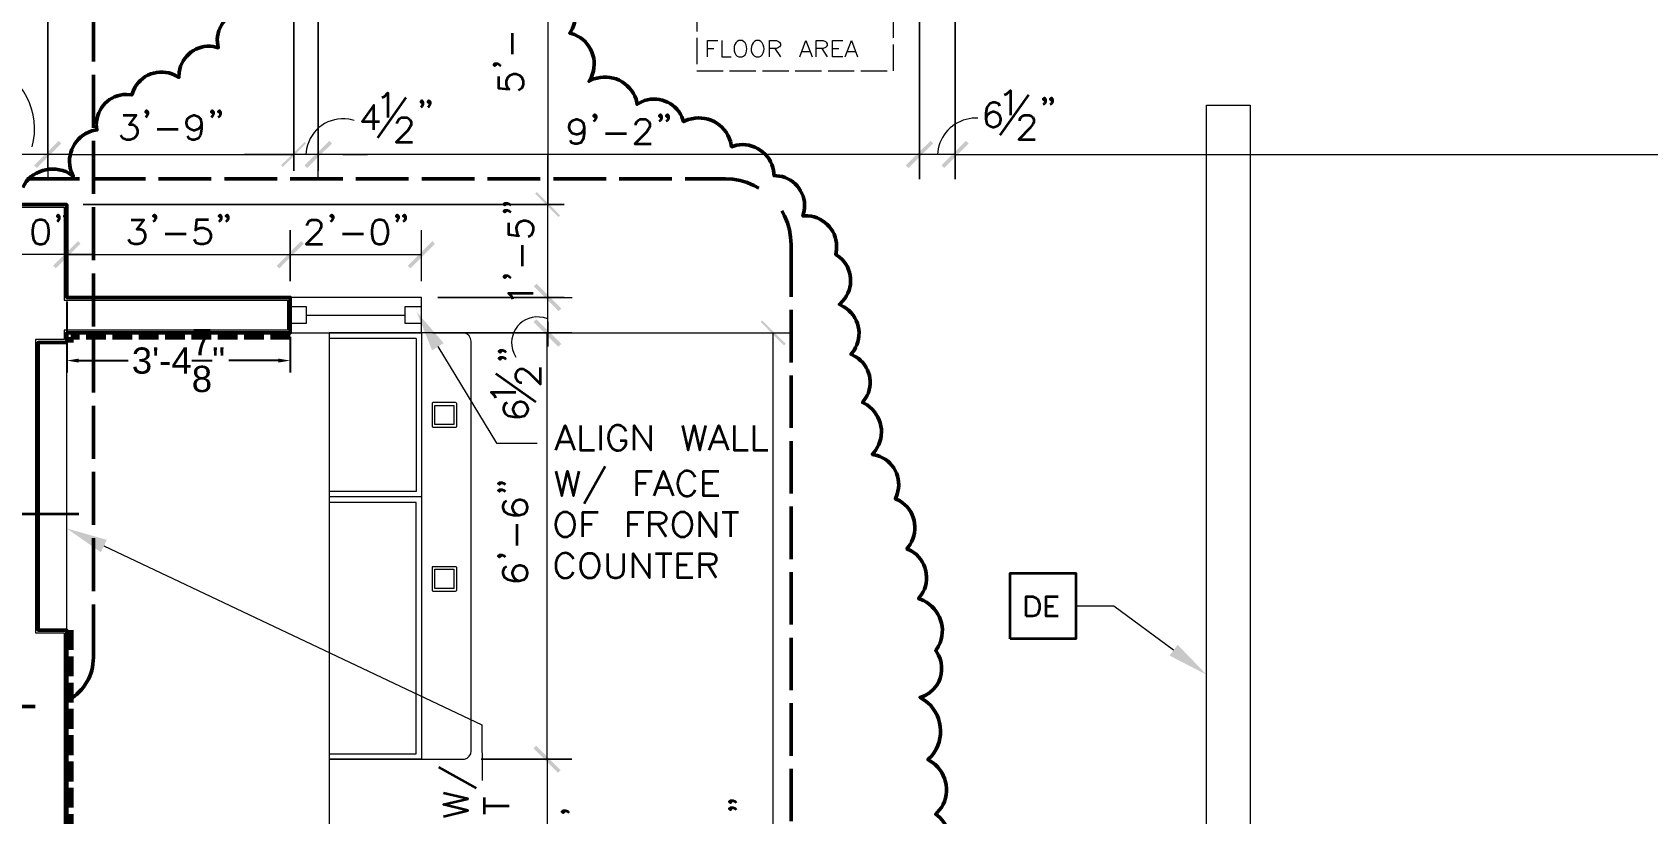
# Model space of a CAD drawing. Header units: inches. Extents: x 5 to 516, y -193 to 129.
# Drawn here: x 217.47 to 242.1, y 61.36 to 73.28 of the extents above; entities that cross this region are included whole.
import ezdxf

# ---------------------------------------------------------------- set-up
doc = ezdxf.new("R2010")
doc.units = ezdxf.units.IN
doc.header["$MEASUREMENT"] = 0
doc.linetypes.add('PDF_IMPORT', pattern=[1, 0.8, -0.2])
for name, color, linetype in [('Highlight', 210, 'Continuous'), ('PDF2_Geometry', 7, 'Continuous'), ('PDF2_Solid Fills', 7, 'Continuous')]:
    doc.layers.add(name, color=color, linetype=linetype)
doc.styles.get("Standard").update_dxf_attribs({"font": 'arial.ttf'})
doc.dimstyles.get("Standard").update_dxf_attribs({"dimtxt": 0.4, "dimasz": 0.18, "dimexe": 0.18, "dimexo": 0.0625, "dimgap": 0.09, "dimtad": 0, "dimtih": 1, "dimtoh": 1, "dimdec": 4, "dimlfac": 12, "dimzin": 0, "dimdsep": 46, "dimlunit": 4, "dimtxsty": 'Standard', "dimcen": 0.09, "dimadec": 3, "dimazin": 0, "dimtfac": 1, "dimtdec": 4, "dimtofl": 0, "dimtmove": 0, "dimatfit": 3, "dimfxl": 1, "dimtolj": 1, "dimtzin": 0, "dimarcsym": 0})

# ---------------------------------------------------------------- blocks, each defined once
blk = doc.blocks.new('*D114')
at = {"layer": 'Defpoints', "color": 0, "transparency": 16777216}
for p in [(217.992, 69.233), (221.399, 68.693), (221.399, 68.271)]:
    blk.add_point(p, dxfattribs=at)
at = {"layer": 'Highlight', "color": 0, "lineweight": -2, "transparency": 16777216}
for p, q in [((217.992, 69.171), (217.992, 68.091)), ((221.399, 68.631), (221.399, 68.091)), ((218.172, 68.271), (218.929, 68.271)), ((221.219, 68.271), (220.462, 68.271))]:
    blk.add_line(p, q, dxfattribs=at)
at = {"layer": 'Highlight', "color": 0, "transparency": 16777216}
for points in [[(218.172, 68.301), (218.172, 68.241), (217.992, 68.271)], [(221.219, 68.301), (221.219, 68.241), (221.399, 68.271)]]:
    blk.add_solid(points, dxfattribs=at)
at = {"layer": 'Highlight', "color": 0, "transparency": 16777216, "insert": (219.695, 68.271), "char_height": 0.4, "attachment_point": 5}
blk.add_mtext('\\A1;3\'-4{\\H1x;\\S7/8;}"', dxfattribs=at)

msp = doc.modelspace()

# ---------------------------------------------------------------- hatches: boundary and pattern name
at = {"layer": 'PDF2_Solid Fills', "transparency": 33554559}
for points in [[(221.2586779, 71.2500823), (221.2853446, 71.2234157), (221.6186779, 71.606749)], [(221.6186768, 71.6067501), (221.2853435, 71.2234168), (221.6420102, 71.5834168)], [(221.658682, 71.2234181), (222.0186809, 71.5834157), (221.9920143, 71.606749), (221.6353487, 71.2500848)], [(231.2020109, 71.5834157), (231.1620109, 71.6234157), (230.7853442, 71.2500823), (230.8253442, 71.2100823)], [(225.5153433, 70.4834197), (225.1320099, 70.816753), (225.4886766, 70.4600863)], [(225.1586823, 70.8434186), (225.1320156, 70.816752), (225.515349, 70.4834186)], [(217.8253448, 69.6767519), (218.1620115, 70.0934186), (217.7853448, 69.7167519)], [(218.2020099, 70.0534202), (218.1620099, 70.0934202), (217.8253432, 69.6767535)], [(221.1920123, 69.7167519), (221.2320139, 69.6767502), (221.2320275, 69.6767672), (221.6053457, 70.0534186), (221.565344, 70.0934202), (221.5653305, 70.0934032)], [(225.1086777, 62.3567507), (225.522011, 62.0234174), (225.1486777, 62.3967507)], [(225.1086809, 62.3567507), (225.4820143, 61.9834174), (225.5220143, 62.0234174)]]:
    msp.add_hatch(color=256, dxfattribs=at).paths.add_polyline_path(points)

# ---------------------------------------------------------------- linework, layer by layer
at = {"layer": 'PDF2_Geometry', "lineweight": 15}
for points in [[(217.7020098, 71.1667532), (217.7020098, 76.6500868), (217.7020098, 71.0400862)], [(221.8253487, 71.0400811), (221.8253487, 76.2767483), (221.8253487, 71.1667477)], [(225.3253489, 76.1500868), (225.3253489, 70.6500864)], [(231.8820104, 71.970087), (231.7986771, 71.9667537)], [(231.2753437, 71.500087), (231.2653437, 71.4167536)], [(218.0753432, 71.416749), (217.7020098, 71.416749), (217.1586765, 71.416749)], [(218.0753484, 71.416749), (221.4520152, 71.416749)], [(222.2020154, 71.416749), (221.8253487, 71.416749), (221.0753486, 71.416749), (220.7020152, 71.416749)], [(230.9920161, 71.416749), (221.8253487, 71.416749)], [(222.2020102, 71.416749), (222.5753436, 71.416749)], [(225.3253489, 71.0267479), (225.3253489, 71.4000813)], [(231.5353443, 71.416749), (230.9920109, 71.416749)], [(231.535346, 71.416749), (269.9120173, 71.416749), (271.0786841, 71.416749)], [(225.3253489, 68.8600862), (225.3253489, 69.2334196), (225.3253489, 71.026753)], [(223.3986791, 69.4834196), (223.3986791, 70.2600863)], [(218.3686766, 69.8867535), (217.1586764, 69.8867535)], [(217.992015, 69.8867535), (221.398682, 69.8867535)], [(221.398679, 69.8867535), (223.3986791, 69.8867535)], [(221.398679, 68.6934144), (223.3986791, 68.6934144), (223.3986791, 69.2334144), (221.398679, 69.2334144)], [(225.575346, 69.2334196), (223.6486792, 69.2334196), (225.6986794, 69.2334196)], [(225.3253489, 68.6934144), (225.3253489, 69.2334144)], [(221.648679, 68.9634136), (223.1486791, 68.9634136)], [(225.3253489, 68.9067526), (225.2586823, 68.9267526)], [(225.3253489, 68.8600811), (225.3253489, 68.4834144)], [(217.992015, 64.160082), (217.992015, 68.546749)], [(221.9920124, 68.6934144), (223.3986791, 68.6934144), (223.3986791, 62.1900806)], [(223.3186824, 68.6100846), (223.3186824, 66.2734177), (221.9920157, 66.2734177)], [(223.3186824, 68.610081), (221.9920157, 68.610081)], [(225.6920155, 68.6934144), (223.5753488, 68.6934144), (225.6986824, 68.6934144)], [(223.5753488, 68.6934144), (229.012016, 68.6934144)], [(223.6486792, 68.4834195), (224.5420126, 67.0100861), (225.1653459, 67.0100861)], [(225.315346, 62.1900841), (225.315346, 68.6934178)], [(228.7620151, 52.9834149), (228.7620151, 68.6934161)], [(224.8086822, 68.3834192), (224.8386822, 68.3234192)], [(223.9186786, 67.6300801), (223.5786786, 67.6300801), (223.5653453, 67.6234135), (223.5620119, 67.6134135)], [(223.562016, 67.6134146), (223.562016, 67.2700812), (223.5653493, 67.2600812), (223.5786827, 67.2534145)], [(223.9386776, 67.2667473), (223.9386776, 67.6167474), (223.9286776, 67.6267474), (223.9186776, 67.6300807)], [(223.5786783, 67.2534186), (223.9186784, 67.2534186), (223.9286784, 67.2567519), (223.9386784, 67.2667519)], [(223.3986791, 66.1900844), (221.9920124, 66.1900844)], [(221.9920157, 62.2734174), (223.3186824, 62.2734174), (223.3186824, 66.106751), (221.9920157, 66.106751)], [(218.558679, 65.4434141), (224.3220127, 62.713414), (224.3253463, 61.8667473)], [(223.9186786, 65.1267501), (223.5786786, 65.1267501), (223.5653453, 65.1234168), (223.5620119, 65.1100835)], [(223.562016, 65.110081), (223.562016, 64.770081), (223.5653493, 64.7567477), (223.5786827, 64.7534143)], [(223.9386776, 64.7634138), (223.9386776, 65.1167472), (223.9286776, 65.1234138), (223.9186776, 65.1267472)], [(223.5786783, 64.7534184), (223.9186784, 64.7534184), (223.9286784, 64.7567517), (223.9386784, 64.7634184)], [(234.8653481, 63.8534143), (233.9553481, 64.5267477), (233.375348, 64.5267477)], [(223.3986791, 62.1900841), (221.9920124, 62.1900841)], [(221.9920153, 62.1900841), (221.9920153, 59.1100839)], [(225.315346, 62.1900839), (225.315346, 59.1100837), (225.315346, 58.733417)], [(225.315346, 61.5634157), (225.315346, 59.2767489)]]:
    msp.add_lwpolyline(points, dxfattribs=at)
for points in [[(221.4520101, 71.1667532), (221.4520101, 76.6500868)], [(230.9920161, 71.0400811), (230.9920161, 76.2767483)], [(231.5353443, 71.0400811), (231.5353443, 76.2767483)], [(236.0353446, 72.1667491), (236.0353446, 54.7934143), (235.3686779, 54.7934143), (235.3686779, 72.1667491)], [(225.575349, 70.6500864), (218.242015, 70.6500864)], [(217.992015, 70.2600863), (217.992015, 69.4834196)], [(221.398679, 70.2600863), (221.398679, 69.4834196)], [(221.398679, 69.0900819), (221.398679, 68.8400819), (221.648679, 68.8400819), (221.648679, 69.0900819)], [(223.1486791, 69.0900819), (223.1486791, 68.8400819), (223.3986791, 68.8400819), (223.3986791, 69.0900819)], [(221.9920153, 62.1900841), (224.0586822, 62.1900841), (224.0986821, 62.2067507), (224.1286821, 62.2367507), (224.1520156, 62.2734174), (224.1586822, 62.3134174), (224.1586822, 68.5667512), (224.1486822, 68.6100845), (224.125349, 68.6467513), (224.0920155, 68.6767514), (224.0520156, 68.6934178), (221.9920153, 68.6934178)], [(223.8953494, 67.4434143), (223.8953494, 67.2967476), (223.602016, 67.2967476), (223.602016, 67.5867476), (223.8953494, 67.5867476)], [(223.8953494, 64.9400843), (223.8953494, 64.7934176), (223.602016, 64.7934176), (223.602016, 65.086751), (223.8953494, 65.086751)], [(225.6920129, 62.1900841), (224.3086795, 62.1900841)]]:
    msp.add_lwpolyline(points, close=True, dxfattribs=at)
at = {"layer": 'PDF2_Geometry', "linetype": 'PDF_IMPORT', "lineweight": 15, "ltscale": 0.5}
msp.add_lwpolyline([(230.5986784, 72.6934147), (230.5986784, 76.6934202), (227.5986781, 76.693415), (227.5986781, 72.6934199), (230.5986784, 72.6934147)], dxfattribs=at)
at = {"layer": 'PDF2_Geometry', "lineweight": 50}
for points in [[(221.082012, 74.3534159), (221.1286787, 74.2934159), (221.052012, 74.2767492, 0.413182784), (220.7620119, 73.6900825), (220.7953453, 73.6167492), (220.7153454, 73.6167492, 0.4110030303), (220.2886787, 73.1234158), (220.3020119, 73.0434159), (220.2253452, 73.0600825)], [(227.4686804, 71.9467487), (227.3953471, 71.9167491), (227.3686807, 71.990082, 0.4119766318), (226.7586804, 72.2200819), (226.6886803, 72.1800819), (226.6720139, 72.2567488, 0.4207547349), (226.0286804, 72.566749), (225.9553471, 72.5334153), (225.992014, 72.6000818, 0.4203391659), (225.7353471, 73.2434153), (225.6620138, 73.2667485), (225.7020139, 73.336749, 0.4166988013), (225.4720139, 73.9434157), (225.3986806, 73.9700821), (225.4386802, 74.0400826)], [(219.7053454, 72.6700825), (219.7020117, 72.5900824), (219.6386784, 72.6267491, 0.4245584656), (219.0086786, 72.3934159), (218.9820117, 72.3234158), (218.902012, 72.3300824)], [(229.2920141, 70.4800822), (229.2153474, 70.4767491), (229.2353474, 70.5567483, 0.4172072518), (228.8553474, 71.0867488), (228.7753472, 71.0934153), (228.7686806, 71.1700822, 0.4182269431), (228.2020139, 71.5567484), (228.1286805, 71.5334152), (228.1120139, 71.6134153)], [(230.0220141, 68.3300818), (229.9486807, 68.3667487), (229.9953474, 68.4267484, 0.4219180899), (229.842014, 69.0934151), (229.7720141, 69.1267488), (229.8253474, 69.1800821)], [(230.6920141, 66.1300817), (230.6253475, 66.163415), (230.6520141, 66.2334151, 0.4265221219), (230.3453474, 66.8234149), (230.2720142, 66.8400817), (230.3220141, 66.9000818)], [(231.1920173, 62.1400827), (231.1220175, 62.183416), (231.1820173, 62.2434169, 0.4301807241), (231.0753507, 63.0867499), (231.0020174, 63.1334164), (231.0786843, 63.1634168), (231.1453508, 63.2034169), (231.2053475, 63.2567481), (231.2553475, 63.3200814, 0.2737482568), (231.2820142, 63.7767481), (231.2420142, 63.8467481), (231.2853475, 63.9167481)], [(231.3053507, 60.4667495), (231.2420173, 60.5200841), (231.3053507, 60.5700837, 0.4190080427), (231.3053507, 61.3000829), (231.2420173, 61.3500826), (231.2953507, 61.4100835)]]:
    msp.add_lwpolyline(points, format="xyb", dxfattribs=at)
at = {"layer": 'PDF2_Geometry', "linetype": 'PDF_IMPORT', "lineweight": 50, "ltscale": 1.01}
for points in [[(218.3986779, 63.7434151), (218.3986787, 73.6834183)], [(199.8620155, 62.9934153), (217.5120112, 62.9934153)]]:
    msp.add_lwpolyline(points, dxfattribs=at)
at = {"layer": 'PDF2_Geometry', "lineweight": 35}
for points in [[(224.7886803, 72.9467513), (224.7886803, 73.2667513)], [(224.5186811, 72.8034204), (224.5386811, 72.7834204), (224.5186811, 72.7667537), (224.5020145, 72.7834204), (224.5186811, 72.8034204), (224.5553478, 72.8034204), (224.5920145, 72.7834204), (224.6086811, 72.7667537)], [(224.5753489, 72.6067516), (224.5753489, 72.4267515), (224.7353489, 72.4100849), (224.7153489, 72.4267515), (224.6986822, 72.4800849), (224.6986822, 72.5334182), (224.7153489, 72.5900849), (224.7520156, 72.6234182), (224.8053489, 72.6434182), (224.8420156, 72.6434182), (224.8953489, 72.6234182), (224.9320156, 72.5900849), (224.9486822, 72.5334182), (224.9486822, 72.4800849), (224.9320156, 72.4267515), (224.9120156, 72.4100849), (224.8786822, 72.3934182)], [(222.6720149, 71.7900824), (222.6720149, 72.1667491), (222.4953482, 71.9167491), (222.7620149, 71.9167491)], [(222.735349, 71.6700856), (223.165349, 72.2867523)], [(222.7986764, 72.2834144), (222.8353431, 72.3000811), (222.8886764, 72.3534144), (222.8886764, 71.980081)], [(223.4220149, 72.220087), (223.4053483, 72.2034204), (223.3886816, 72.220087), (223.4053483, 72.2367537), (223.4220149, 72.220087), (223.4220149, 72.1834204), (223.4053483, 72.1467537), (223.3886816, 72.130087)], [(223.5320138, 72.220087), (223.5120138, 72.2034204), (223.4953472, 72.220087), (223.5120138, 72.2367537), (223.5320138, 72.220087), (223.5320138, 72.1834204), (223.5120138, 72.1467537), (223.4953472, 72.130087)], [(232.2186804, 72.1534163), (232.2020137, 72.1867496), (232.1486804, 72.2067496), (232.1120137, 72.2067496), (232.0586804, 72.1867496), (232.0220137, 72.1334163), (232.005347, 72.0434163), (232.005347, 71.9567496), (232.0220137, 71.8834163), (232.0586804, 71.8500829), (232.1120137, 71.8300829), (232.1286804, 71.8300829), (232.1820137, 71.8500829), (232.2186804, 71.8834163), (232.2353471, 71.9367496), (232.2353471, 71.9567496), (232.2186804, 72.0100829), (232.1820137, 72.0434163), (232.1286804, 72.0634163), (232.1120137, 72.0634163), (232.0586804, 72.0434163), (232.0220137, 72.0100829), (232.005347, 71.9567496)], [(232.2253468, 71.710084), (232.6586802, 72.3267507)], [(232.2886809, 72.3234196), (232.3253476, 72.3400862), (232.3786809, 72.3934196), (232.3786809, 72.0167529)], [(232.9153493, 72.2600854), (232.8986826, 72.2400854), (232.8786826, 72.2600854), (232.8986826, 72.2767521), (232.9153493, 72.2600854), (232.9153493, 72.2234187), (232.8986826, 72.1867521), (232.8786826, 72.1700854)], [(233.0220116, 72.2600854), (233.0053449, 72.2400854), (232.9853449, 72.2600854), (233.0053449, 72.2767521), (233.0220116, 72.2600854), (233.0220116, 72.2234187), (233.0053449, 72.1867521), (232.9853449, 72.1700854)], [(218.852014, 72.0134152), (219.0486807, 72.0134152), (218.942014, 71.8700818), (218.9953474, 71.8700818), (219.032014, 71.8534152), (219.0486807, 71.8367485), (219.0686807, 71.7834152), (219.0686807, 71.7467485), (219.0486807, 71.6934152), (219.0153474, 71.6567485), (218.9586807, 71.6400818), (218.9053473, 71.6400818), (218.852014, 71.6567485), (218.8353473, 71.6767485), (218.8186807, 71.7100818)], [(219.2286823, 72.0667531), (219.2086823, 72.0500865), (219.1920157, 72.0667531), (219.2086823, 72.0867531), (219.2286823, 72.0667531), (219.2286823, 72.0334198), (219.2086823, 71.9967531), (219.1920157, 71.9800865)], [(220.0486762, 71.8900835), (220.0320095, 71.8367501), (219.9953428, 71.8000835), (219.9420095, 71.7834168), (219.9253428, 71.7834168), (219.8720095, 71.8000835), (219.8353428, 71.8367501), (219.8186761, 71.8900835), (219.8186761, 71.9067501), (219.8353428, 71.9600835), (219.8720095, 71.9967501), (219.9253428, 72.0134168), (219.9420095, 72.0134168), (219.9953428, 71.9967501), (220.0320095, 71.9600835), (220.0486762, 71.8900835), (220.0486762, 71.8000835), (220.0320095, 71.7100835), (219.9953428, 71.6567501), (219.9420095, 71.6400835), (219.9053428, 71.6400835), (219.8520095, 71.6567501), (219.8353428, 71.6934168)], [(220.2286824, 72.0667531), (220.2086824, 72.0500865), (220.1920157, 72.0667531), (220.2086824, 72.0867531), (220.2286824, 72.0667531), (220.2286824, 72.0334198), (220.2086824, 71.9967531), (220.1920157, 71.9800865)], [(220.3353447, 72.0667531), (220.3186781, 72.0500865), (220.2986781, 72.0667531), (220.3186781, 72.0867531), (220.3353447, 72.0667531), (220.3353447, 72.0334198), (220.3186781, 71.9967531), (220.2986781, 71.9800865)], [(223.0320138, 71.8900835), (223.0320138, 71.9067501), (223.0486805, 71.9434168), (223.0653471, 71.9600835), (223.1020138, 71.9800835), (223.1720138, 71.9800835), (223.2086805, 71.9600835), (223.2286805, 71.9434168), (223.2453472, 71.9067501), (223.2453472, 71.8700835), (223.2286805, 71.8367501), (223.1920138, 71.7834168), (223.0120138, 71.6034168), (223.2620138, 71.6034168)], [(225.88201, 71.8267493), (225.8653433, 71.773416), (225.8286766, 71.7367493), (225.7753433, 71.7200826), (225.7586766, 71.7200826), (225.7053433, 71.7367493), (225.6686766, 71.773416), (225.6520099, 71.8267493), (225.6520099, 71.843416), (225.6686766, 71.8967493), (225.7053433, 71.933416), (225.7586766, 71.953416), (225.7753433, 71.953416), (225.8286766, 71.933416), (225.8653433, 71.8967493), (225.88201, 71.8267493), (225.88201, 71.7367493), (225.8653433, 71.6467493), (225.8286766, 71.593416), (225.7753433, 71.5767493), (225.7386766, 71.5767493), (225.6853433, 71.593416), (225.6686766, 71.6300826)], [(226.0620162, 72.0067488), (226.0453495, 71.9867488), (226.0253495, 72.0067488), (226.0453495, 72.0234155), (226.0620162, 72.0067488), (226.0620162, 71.9700821), (226.0453495, 71.9334155), (226.0253495, 71.9167488)], [(226.6686786, 71.8634179), (226.6686786, 71.8800846), (226.6853453, 71.9167512), (226.7053453, 71.9334179), (226.7386786, 71.9534179), (226.8120119, 71.9534179), (226.8486786, 71.9334179), (226.8653453, 71.9167512), (226.8820119, 71.8800846), (226.8820119, 71.8434179), (226.8653453, 71.8100846), (226.8286786, 71.7567512), (226.6520119, 71.5767512), (226.9020119, 71.5767512)], [(227.0620163, 72.0067488), (227.0453496, 71.9867488), (227.0253496, 72.0067488), (227.0453496, 72.0234155), (227.0620163, 72.0067488), (227.0620163, 71.9700821), (227.0453496, 71.9334155), (227.0253496, 71.9167488)], [(227.1686786, 72.0067488), (227.152012, 71.9867488), (227.132012, 72.0067488), (227.152012, 72.0234155), (227.1686786, 72.0067488), (227.1686786, 71.9700821), (227.152012, 71.9334155), (227.132012, 71.9167488)], [(232.5220116, 71.9300819), (232.5220116, 71.9467485), (232.5386782, 71.9834152), (232.5586782, 72.0000819), (232.5953449, 72.0167485), (232.6653449, 72.0167485), (232.7020116, 72.0000819), (232.7186783, 71.9834152), (232.7353449, 71.9467485), (232.7353449, 71.9100818), (232.7186783, 71.8767485), (232.6820116, 71.8234152), (232.5053449, 71.6434152), (232.7553449, 71.6434152)], [(219.3720132, 71.8000837), (219.6920133, 71.8000837)], [(226.2053471, 71.7367496), (226.5253471, 71.7367496)], [(217.8786795, 70.4734167), (217.8620128, 70.45675), (217.8453462, 70.4734167), (217.8620128, 70.4934167), (217.8786795, 70.4734167), (217.8786795, 70.4400834), (217.8620128, 70.4034167), (217.8453462, 70.38675)], [(217.9853486, 70.4734167), (217.968682, 70.45675), (217.9520153, 70.4734167), (217.968682, 70.4934167), (217.9853486, 70.4734167), (217.9853486, 70.4400834), (217.968682, 70.4034167), (217.9520153, 70.38675)], [(219.3486775, 70.4734167), (219.3286775, 70.45675), (219.3120108, 70.4734167), (219.3286775, 70.4934167), (219.3486775, 70.4734167), (219.3486775, 70.4400834), (219.3286775, 70.4034167), (219.3120108, 70.38675)], [(220.3486775, 70.4734167), (220.3286775, 70.45675), (220.3120109, 70.4734167), (220.3286775, 70.4934167), (220.3486775, 70.4734167), (220.3486775, 70.4400834), (220.3286775, 70.4034167), (220.3120109, 70.38675)], [(220.4553467, 70.4734167), (220.43868, 70.45675), (220.41868, 70.4734167), (220.43868, 70.4934167), (220.4553467, 70.4734167), (220.4553467, 70.4400834), (220.43868, 70.4034167), (220.41868, 70.38675)], [(222.0520129, 70.4734167), (222.0320129, 70.45675), (222.0153462, 70.4734167), (222.0320129, 70.4934167), (222.0520129, 70.4734167), (222.0520129, 70.4400834), (222.0320129, 70.4034167), (222.0153462, 70.38675)], [(223.052013, 70.4734167), (223.032013, 70.45675), (223.0153463, 70.4734167), (223.032013, 70.4934167), (223.052013, 70.4734167), (223.052013, 70.4400834), (223.032013, 70.4034167), (223.0153463, 70.38675)], [(223.1586821, 70.4734167), (223.1420154, 70.45675), (223.1220154, 70.4734167), (223.1420154, 70.4934167), (223.1586821, 70.4734167), (223.1586821, 70.4400834), (223.1420154, 70.4034167), (223.1220154, 70.38675)], [(224.672015, 70.6734154), (224.6886817, 70.6567487), (224.672015, 70.640082), (224.6553484, 70.6567487), (224.672015, 70.6734154), (224.7086817, 70.6734154), (224.742015, 70.6567487), (224.762015, 70.640082)], [(224.672015, 70.566753), (224.6886817, 70.5500864), (224.672015, 70.5334197), (224.6553484, 70.5500864), (224.672015, 70.566753), (224.7086817, 70.566753), (224.742015, 70.5500864), (224.762015, 70.5334197)], [(218.9720159, 70.4200855), (219.1686826, 70.4200855), (219.0620159, 70.2767522), (219.1153493, 70.2767522), (219.1520159, 70.2600855), (219.1686826, 70.2434188), (219.1886826, 70.1900855), (219.1886826, 70.1534188), (219.1686826, 70.1000855), (219.1320159, 70.0634188), (219.0786826, 70.0467522), (219.0253493, 70.0467522), (218.9720159, 70.0634188), (218.9553493, 70.0800855), (218.9386826, 70.1167522)], [(219.4920151, 70.2067541), (219.8120152, 70.2067541)], [(220.1520155, 70.4200855), (219.9720155, 70.4200855), (219.9553488, 70.2600855), (219.9720155, 70.2767522), (220.0253488, 70.2967522), (220.0786821, 70.2967522), (220.1353488, 70.2767522), (220.1686821, 70.2434188), (220.1886821, 70.1900855), (220.1886821, 70.1534188), (220.1686821, 70.1000855), (220.1353488, 70.0634188), (220.0786821, 70.0467522), (220.0253488, 70.0467522), (219.9720155, 70.0634188), (219.9553488, 70.0800855), (219.9386821, 70.1167522)], [(221.658682, 70.3300858), (221.658682, 70.3500858), (221.6753487, 70.3867525), (221.6953487, 70.4034191), (221.728682, 70.4200858), (221.8020153, 70.4200858), (221.8353487, 70.4034191), (221.8553487, 70.3867525), (221.8720153, 70.3500858), (221.8720153, 70.3134191), (221.8553487, 70.2767525), (221.818682, 70.2234191), (221.6420153, 70.0467524), (221.8920153, 70.0467524)], [(222.1953506, 70.2067541), (222.5153506, 70.2067541)], [(224.7253462, 70.3700842), (224.7253462, 70.1934175), (224.8853462, 70.1734175), (224.8686795, 70.1934175)], [(224.9386776, 69.7100838), (224.9386776, 70.0334172)], [(225.0653462, 70.1734175), (225.0286795, 70.1567508)], [(224.672015, 69.5667529), (224.6886817, 69.5500863), (224.672015, 69.5334196), (224.6553484, 69.5500863), (224.672015, 69.5667529), (224.7086817, 69.5667529), (224.742015, 69.5500863), (224.762015, 69.5334196)], [(224.7953467, 69.2100838), (224.7786801, 69.2467505), (224.7253467, 69.3000838), (225.1020134, 69.3000838)], [(224.5986779, 68.4300816), (224.6153445, 68.4134149), (224.5986779, 68.3934149), (224.5820112, 68.4134149), (224.5986779, 68.4300816), (224.6353446, 68.4300816), (224.6686779, 68.4134149), (224.6886779, 68.3934149)], [(224.5986779, 68.3234192), (224.6153445, 68.3067526), (224.5986779, 68.2867526), (224.5820112, 68.3067526), (224.5986779, 68.3234192), (224.6353446, 68.3234192), (224.6686779, 68.3067526), (224.6886779, 68.2867526)], [(225.1453495, 67.6367533), (224.5320161, 68.0667534)], [(224.9286814, 67.9300815), (224.9120148, 67.9300815), (224.8753481, 67.9500815), (224.8586814, 67.9667482), (224.8386814, 68.0034149), (224.8386814, 68.0734149), (224.8586814, 68.1100815), (224.8753481, 68.1267482), (224.9120148, 68.1434149), (224.9453481, 68.1434149), (224.9820148, 68.1267482), (225.0353481, 68.0900815), (225.2153481, 67.9134149), (225.2153481, 68.1634149)], [(224.5353437, 67.7000807), (224.5186771, 67.733414), (224.4653437, 67.7867474), (224.8386771, 67.7867474)], [(224.705347, 67.6267503), (224.6686803, 67.6100837), (224.6520137, 67.5567503), (224.6520137, 67.5200837), (224.6686803, 67.4667503), (224.7220137, 67.4300837), (224.8120137, 67.413417), (224.9020137, 67.413417), (224.9720137, 67.4300837), (225.0086804, 67.4667503), (225.025347, 67.5200837), (225.025347, 67.5367503), (225.0086804, 67.5900837), (224.9720137, 67.6267503), (224.9186803, 67.643417), (224.9020137, 67.643417), (224.8486803, 67.6267503), (224.8120137, 67.5900837), (224.795347, 67.5367503), (224.795347, 67.5200837), (224.8120137, 67.4667503), (224.8486803, 67.4300837), (224.9020137, 67.413417)], [(225.4486807, 66.9034159), (225.592014, 67.2800826), (225.7353474, 66.9034159)], [(225.825349, 67.2800842), (225.825349, 66.9034175), (226.0386823, 66.9034175)], [(226.1286802, 67.2800842), (226.1286802, 66.9034175)], [(226.6453496, 66.9034159), (226.6453496, 67.2800826), (226.8953496, 66.9034159), (226.8953496, 67.2800826)], [(227.3786803, 67.2800842), (227.4686803, 66.9034175), (227.5586803, 67.2800842), (227.645347, 66.9034175), (227.735347, 67.2800842)], [(227.7886806, 66.9034159), (227.9320139, 67.2800826), (228.0753473, 66.9034159)], [(228.1653489, 67.2800842), (228.1653489, 66.9034175), (228.3786823, 66.9034175)], [(228.4686801, 67.2800842), (228.4686801, 66.9034175), (228.6820134, 66.9034175)], [(225.5020118, 67.0300842), (225.6820118, 67.0300842)], [(226.5020111, 66.9567511), (226.5220111, 66.9934178), (226.5220111, 67.0467511), (226.4320111, 67.0467511)], [(227.8420117, 67.0300842), (228.0220118, 67.0300842)], [(225.4486807, 66.5834153), (225.5386807, 66.2067486), (225.6286807, 66.5834153), (225.7186807, 66.2067486), (225.8053474, 66.5834153)], [(226.1986807, 66.6534158), (225.8786807, 66.0834158)], [(226.6820114, 66.2067538), (226.6820114, 66.5834205), (226.9153447, 66.5834205)], [(226.9486808, 66.2067538), (227.0920141, 66.5834205), (227.2353475, 66.2067538)], [(227.9320107, 66.2067538), (227.7020106, 66.2067538), (227.7020106, 66.5834205), (227.9320107, 66.5834205)], [(224.5886817, 66.4134188), (224.6086817, 66.3967521), (224.5886817, 66.3800855), (224.572015, 66.3967521), (224.5886817, 66.4134188), (224.6253483, 66.4134188), (224.662015, 66.3967521), (224.6786817, 66.3800855)], [(224.5886817, 66.3067497), (224.6086817, 66.290083), (224.5886817, 66.2734164), (224.572015, 66.290083), (224.5886817, 66.3067497), (224.6253483, 66.3067497), (224.662015, 66.290083), (224.6786817, 66.2734164)], [(226.6820114, 66.4034158), (226.8253447, 66.4034158)], [(227.0020119, 66.3334153), (227.182012, 66.3334153)], [(227.7020106, 66.4034158), (227.8420107, 66.4034158)], [(224.6953508, 66.13008), (224.6620175, 66.11008), (224.6420175, 66.0567467), (224.6420175, 66.0234134), (224.6620175, 65.97008), (224.7153508, 65.9334133), (224.8053508, 65.9134133), (224.8920175, 65.9134133), (224.9653508, 65.9334133), (225.0020175, 65.97008), (225.0186842, 66.0234134), (225.0186842, 66.04008), (225.0020175, 66.0934134), (224.9653508, 66.13008), (224.9120175, 66.1467467), (224.8920175, 66.1467467), (224.8386841, 66.13008), (224.8053508, 66.0934134), (224.7853508, 66.04008), (224.7853508, 66.0234134), (224.8053508, 65.97008), (224.8386841, 65.9334133), (224.8920175, 65.9134133)], [(218.1786809, 65.9267516), (216.5086808, 65.9267516)], [(224.8586809, 65.4500805), (224.8586809, 65.7734139)], [(225.6620165, 65.9400871), (225.6286831, 65.9567537), (225.5553498, 65.9567537), (225.5220164, 65.9400871), (225.4853498, 65.9034204)], [(225.858681, 65.5834152), (225.858681, 65.9567486), (226.0920143, 65.9567486)], [(225.858681, 65.7767475), (226.0020143, 65.7767475)], [(226.5553499, 65.5834152), (226.5553499, 65.9567486), (226.7886832, 65.9567486)], [(226.5553499, 65.7767475), (226.6986832, 65.7767475)], [(226.8786802, 65.5834152), (226.8786802, 65.9567486), (227.0386802, 65.9567486), (227.0920136, 65.9400819), (227.1120136, 65.9200819), (227.1286803, 65.8867486), (227.1286803, 65.8500819), (227.1120136, 65.8134152), (227.0920136, 65.7967486), (227.0386802, 65.7767486), (226.8786802, 65.7767486)], [(227.0020119, 65.7767475), (227.1286786, 65.5834141)], [(227.4486784, 65.9400871), (227.415345, 65.9567537), (227.3420117, 65.9567537), (227.3086784, 65.9400871), (227.2720117, 65.9034204)], [(227.6453497, 65.5834152), (227.6453497, 65.9567486), (227.8953497, 65.5834152), (227.8953497, 65.9567486)], [(227.9853494, 65.9567537), (228.2353495, 65.9567537)], [(228.1120177, 65.9567537), (228.1120177, 65.5834204)], [(225.5553498, 65.5834204), (225.6286831, 65.5834204), (225.6620165, 65.600087)], [(227.3420117, 65.5834204), (227.415345, 65.5834204), (227.4486784, 65.600087)], [(224.5886817, 65.3067496), (224.6086817, 65.2900829), (224.5886817, 65.2734163), (224.572015, 65.2900829), (224.5886817, 65.3067496), (224.6253483, 65.3067496), (224.662015, 65.2900829), (224.6786817, 65.2734163)], [(225.7186799, 65.2434155), (225.6986799, 65.2767488), (225.6620132, 65.3134155)], [(226.038678, 65.3134187), (226.0020113, 65.3300854), (225.9320113, 65.3300854), (225.8953447, 65.3134187), (225.858678, 65.2767521)], [(226.2353493, 65.3300854), (226.2353493, 65.0634187), (226.252016, 65.0100854), (226.2886826, 64.9734187), (226.342016, 64.956752), (226.3786826, 64.956752), (226.432016, 64.9734187), (226.4686826, 65.0100854), (226.4853493, 65.0634187), (226.4853493, 65.3300854)], [(226.6286802, 64.9567537), (226.6286802, 65.330087), (226.8786802, 64.9567537), (226.8786802, 65.330087)], [(226.96868, 65.3300854), (227.21868, 65.3300854)], [(227.0920117, 65.3300854), (227.0920117, 64.956752)], [(227.5386797, 64.9567537), (227.3086797, 64.9567537), (227.3086797, 65.330087), (227.5386797, 65.330087)], [(227.6453497, 64.9567537), (227.6453497, 65.330087), (227.808683, 65.330087), (227.8620164, 65.3134204), (227.878683, 65.2967537), (227.8953497, 65.260087), (227.8953497, 65.2234203), (227.878683, 65.190087), (227.8620164, 65.170087), (227.808683, 65.1534203), (227.6453497, 65.1534203)], [(224.6953508, 65.1300799), (224.6620175, 65.1100799), (224.6420175, 65.0567466), (224.6420175, 65.0234133), (224.6620175, 64.9667466), (224.7153508, 64.9334133), (224.8053508, 64.9134133), (224.8920175, 64.9134133), (224.9653508, 64.9334133), (225.0020175, 64.9667466), (225.0186842, 65.0234133), (225.0186842, 65.0400799), (225.0020175, 65.0934133), (224.9653508, 65.1300799), (224.9120175, 65.1467466), (224.8920175, 65.1467466), (224.8386841, 65.1300799), (224.8053508, 65.0934133), (224.7853508, 65.0400799), (224.7853508, 65.0234133), (224.8053508, 64.9667466), (224.8386841, 64.9334133), (224.8920175, 64.9134133)], [(225.4653465, 65.2434155), (225.4486798, 65.1900821), (225.4486798, 65.1000821)], [(225.6620132, 64.9734154), (225.6986799, 65.0100821), (225.7186799, 65.0467488)], [(227.3086797, 65.1534157), (227.4486797, 65.1534157)], [(227.7720112, 65.1534157), (227.8953445, 64.956749)], [(225.9320113, 64.956752), (226.0020113, 64.956752), (226.038678, 64.9734187)], [(233.1086824, 64.3700837), (232.9220157, 64.3700837), (232.9220157, 64.6700837), (233.1086824, 64.6700837)], [(232.9220157, 64.5267474), (233.0386824, 64.5267474)], [(223.662012, 62.0667523), (224.2353453, 61.7467523)], [(223.7353491, 61.3167523), (224.1086825, 61.4067523), (223.7353491, 61.4967523), (224.1086825, 61.5867523), (223.7353491, 61.673419)], [(224.3586808, 61.3534141), (224.3586808, 61.6034141)], [(224.3586808, 61.4767458), (224.7353475, 61.4767458)], [(225.5620162, 61.406752), (225.5786828, 61.3900853), (225.5620162, 61.3734187), (225.5420162, 61.3900853), (225.5620162, 61.406752), (225.5953495, 61.406752), (225.6320162, 61.3900853), (225.6486828, 61.3734187)], [(228.1120177, 61.5600791), (228.1286844, 61.5434125), (228.1120177, 61.5267458), (228.0920177, 61.5434125), (228.1120177, 61.5600791), (228.1453511, 61.5600791), (228.1820177, 61.5434125), (228.1986844, 61.5267458)], [(228.1120177, 61.4534168), (228.1286844, 61.4367501), (228.1120177, 61.4200835), (228.0920177, 61.4367501), (228.1120177, 61.4534168), (228.1453511, 61.4534168), (228.1820177, 61.4367501), (228.1986844, 61.4200835)]]:
    msp.add_lwpolyline(points, dxfattribs=at)
at = {"layer": 'PDF2_Geometry', "lineweight": 9}
for points in [[(227.762015, 72.9034163), (227.762015, 73.1534164), (227.9186817, 73.1534164)], [(227.978683, 73.1534164), (227.978683, 72.9034163), (228.1220164, 72.9034163)], [(228.3120126, 73.140083), (228.2886793, 73.1534164), (228.2386793, 73.1534164), (228.2153459, 73.140083), (228.1920126, 73.1167497)], [(228.5720121, 73.140083), (228.5486787, 73.1534164), (228.5020121, 73.1534164), (228.4786787, 73.140083), (228.4553454, 73.1167497)], [(228.7053473, 72.9034163), (228.7053473, 73.1534164), (228.812014, 73.1534164), (228.8453473, 73.140083), (228.8586807, 73.130083), (228.872014, 73.1034164), (228.872014, 73.080083), (228.8586807, 73.0567497), (228.8453473, 73.0467497), (228.812014, 73.0334164), (228.7053473, 73.0334164)], [(229.1686788, 72.9034163), (229.2620121, 73.1534164), (229.3586788, 72.9034163)], [(229.4186788, 72.9034163), (229.4186788, 73.1534164), (229.5253455, 73.1534164), (229.5620122, 73.140083), (229.5720122, 73.130083), (229.5853455, 73.1034164), (229.5853455, 73.080083), (229.5720122, 73.0567497), (229.5620122, 73.0467497), (229.5253455, 73.0334164), (229.4186788, 73.0334164)], [(229.8220122, 72.9034163), (229.6686788, 72.9034163), (229.6686788, 73.1534164), (229.8220122, 73.1534164)], [(229.8586813, 72.9034163), (229.955348, 73.1534164), (230.0486813, 72.9034163)], [(227.762015, 73.0334145), (227.8586817, 73.0334145)], [(228.2386793, 72.9034163), (228.2886793, 72.9034163), (228.3120126, 72.9134163)], [(228.5020121, 72.9034163), (228.5486787, 72.9034163), (228.5720121, 72.9134163)], [(228.7886807, 73.0334145), (228.872014, 72.9034144)], [(229.2053474, 72.9867497), (229.322014, 72.9867497)], [(229.5020121, 73.0334145), (229.5853455, 72.9034144)], [(229.6686788, 73.0334145), (229.7620122, 73.0334145)], [(229.8953499, 72.9867497), (230.0120165, 72.9867497)], [(216.8353428, 70.6100812), (217.9520099, 70.6100812), (217.9520099, 69.1934144), (221.3586772, 69.1934144), (221.3586772, 68.7334144), (217.9520099, 68.7334144), (217.9520099, 68.590081), (217.515344, 68.590081), (217.515344, 64.1200803), (217.9520099, 64.1200803), (217.9520099, 52.6500782)]]:
    msp.add_lwpolyline(points, dxfattribs=at)
at = {"layer": 'PDF2_Geometry', "lineweight": 15}
msp.add_lwpolyline([(222.3753501, 71.9334184), (222.2920167, 71.9534184, 0.4038043164), (221.6486833, 71.5034184), (221.6386833, 71.4167517)], format="xyb", dxfattribs=at)
at = {"layer": 'PDF2_Geometry', "lineweight": 50}
for points in [[(218.442012, 71.8700824), (218.4520116, 71.7900824), (218.3753451, 71.7734156)], [(218.0586786, 71.156749), (218.0920118, 71.086749), (218.0220117, 71.1300823)], [(228.545347, 70.9000864), (228.4686804, 70.9434197), (228.365347, 70.9867531), (228.2586803, 71.0167531), (228.1486803, 71.0367531), (228.035347, 71.0434197)], [(216.8353479, 70.6500864), (217.992015, 70.6500864), (217.992015, 69.2334196), (221.3986824, 69.2334196), (221.3986824, 68.6934195), (217.992015, 68.6934195), (217.992015, 68.5467528)], [(229.0353441, 70.0434172), (229.0286774, 70.1534172), (229.0120108, 70.2634172), (228.9786774, 70.3734172), (228.9353441, 70.4767506), (228.8953441, 70.5534172)], [(229.7753474, 69.8467488), (229.7153474, 69.8900821), (229.7286807, 69.9667486)], [(217.992015, 68.546749), (217.5553483, 68.546749), (217.5553483, 64.160082), (217.992015, 64.160082), (217.992015, 52.6100815), (217.6186817, 52.6100815)], [(230.1953474, 67.593415), (230.1253474, 67.6300818), (230.1720141, 67.6967483)], [(230.8686808, 65.3667483), (230.8020142, 65.4000817), (230.8486808, 65.463415)], [(231.0520142, 64.6100816), (230.9786808, 64.6400815), (231.0220142, 64.7000815)], [(218.0020112, 63.083415), (218.0253446, 63.093415)]]:
    msp.add_lwpolyline(points, dxfattribs=at)
at = {"layer": 'PDF2_Geometry', "linetype": 'PDF_IMPORT', "lineweight": 50, "ltscale": 1.003333}
msp.add_lwpolyline([(217.3853459, 71.0434173), (228.035347, 71.0434173)], dxfattribs=at)
at = {"layer": 'PDF2_Geometry', "lineweight": 35}
for points in [[(217.5753483, 70.4200855), (217.522015, 70.4034189), (217.4853483, 70.3500855), (217.4686817, 70.2600855), (217.4686817, 70.2067522), (217.4853483, 70.1167522), (217.522015, 70.0634188), (217.5753483, 70.0467522), (217.612015, 70.0467522), (217.6653483, 70.0634188), (217.702015, 70.1167522), (217.7186817, 70.2067522), (217.7186817, 70.2600855), (217.702015, 70.3500855), (217.6653483, 70.4034189), (217.612015, 70.4200855)], [(222.7486818, 70.4200855), (222.6953485, 70.4034189), (222.6586818, 70.3500855), (222.6420151, 70.2600855), (222.6420151, 70.2067522), (222.6586818, 70.1167522), (222.6953485, 70.0634188), (222.7486818, 70.0467522), (222.7820151, 70.0467522), (222.8353485, 70.0634188), (222.8720151, 70.1167522), (222.8920151, 70.2067522), (222.8920151, 70.2600855), (222.8720151, 70.3500855), (222.8353485, 70.4034189), (222.7820151, 70.4200855)], [(232.3753509, 64.0267473), (232.3753509, 65.0267474), (233.3753509, 65.0267474), (233.3753509, 64.0267473)], [(232.6220143, 64.3700837), (232.6220143, 64.6700837), (232.7220143, 64.6700837), (232.7653476, 64.653417), (232.7953476, 64.6267504), (232.808681, 64.5967504), (232.8220143, 64.553417), (232.8220143, 64.483417), (232.808681, 64.4400837), (232.7953476, 64.4100837), (232.7653476, 64.383417), (232.7220143, 64.3700837)]]:
    msp.add_lwpolyline(points, close=True, dxfattribs=at)
at = {"layer": 'PDF2_Geometry', "linetype": 'PDF_IMPORT', "lineweight": 50, "ltscale": 1}
msp.add_lwpolyline([(229.0353441, 70.0434172), (229.0353441, 49.9167481)], dxfattribs=at)
at = {"layer": 'PDF2_Geometry', "linetype": 'PDF_IMPORT', "lineweight": 15, "ltscale": 0.57}
msp.add_lwpolyline([(217.992015, 64.160082), (217.992015, 68.5467496)], dxfattribs=at)
at = {"layer": 'PDF2_Geometry', "linetype": 'PDF_IMPORT', "lineweight": 70, "ltscale": 0.376667}
for points in [[(221.398679, 68.6300802), (218.0553473, 68.6300802), (218.0553473, 68.5467469)], [(218.0553492, 64.160082), (218.0553492, 52.6034151)]]:
    msp.add_lwpolyline(points, dxfattribs=at)
at = {"layer": 'PDF2_Geometry', "lineweight": 35}
for centre, major_axis, ratio, start_param, end_param in [((226.3948385, 67.0963942), (0.0001311, 0.1896125), 0.7713919118, 5.2297940159, 8.4286893281), ((227.45013, 66.3952963), (-0.0004267, 0.1936855), 0.7503995058, 5.2419556691, 10.4601358321)]:
    msp.add_ellipse(centre, major_axis=major_axis, ratio=ratio, start_param=start_param, end_param=end_param, dxfattribs=at)
at = {"layer": 'PDF2_Geometry', "lineweight": 50}
for points in [[(220.2253452, 73.0600825), (219.9781787, 73.1029713), (219.741123, 72.9179713), (219.7053454, 72.6700825)], [(218.902012, 72.3300824), (218.6434564, 72.3307491), (218.4497898, 72.1250824), (218.442012, 71.8700824)], [(228.1120139, 71.6134153), (228.0261807, 71.8857491), (227.7408472, 72.0376936), (227.4686804, 71.9467487)], [(218.3753451, 71.7734156), (218.1151229, 71.6980823), (217.974845, 71.415249), (218.0586786, 71.156749)], [(218.0220117, 71.1300823), (217.781623, 71.2678601), (217.4381226, 71.1687489), (217.3220117, 70.9134158)], [(229.7286807, 69.9667486), (229.750903, 70.2329153), (229.5556252, 70.4558598), (229.2920141, 70.4800822)], [(229.8253474, 69.1800821), (229.9980141, 69.374471), (229.981903, 69.6800821), (229.7753474, 69.8467488)], [(230.1720141, 67.6967483), (230.3087363, 67.914304), (230.2375697, 68.1931375), (230.0220141, 68.3300818)], [(230.3220141, 66.9000818), (230.4837363, 67.1285818), (230.4242363, 67.434526), (230.1953474, 67.593415)], [(230.8486808, 65.463415), (230.9918475, 65.6907483), (230.9241808, 65.9952483), (230.6920141, 66.1300817)], [(231.0220142, 64.7000815), (231.172792, 64.9142482), (231.0964031, 65.2395817), (230.8686808, 65.3667483)], [(231.2853475, 63.9167481), (231.4164031, 64.1781926), (231.3113475, 64.4788037), (231.0520142, 64.6100816)], [(218.0253446, 63.093415), (218.258789, 63.2377484), (218.3978446, 63.4670262), (218.3986779, 63.7434151)], [(231.2953507, 61.4100835), (231.4735174, 61.6330839), (231.4258506, 61.9743061), (231.1920173, 62.1400827)]]:
    msp.add_open_spline(points, degree=3, dxfattribs=at)
at = {"layer": 'PDF2_Geometry', "lineweight": 9}
for points in [[(228.1920126, 73.1167497), (228.1477904, 73.0609164), (228.1599015, 72.9226386), (228.2386793, 72.9034163)], [(228.3120126, 72.9134163), (228.3757904, 72.9684719), (228.3780126, 73.0853608), (228.3120126, 73.140083)], [(228.4553454, 73.1167497), (228.4052343, 73.0528052), (228.4205676, 72.9328608), (228.5020121, 72.9034163)], [(228.5720121, 72.9134163), (228.6406232, 72.9717497), (228.6436232, 73.0815275), (228.5720121, 73.140083)]]:
    msp.add_open_spline(points, degree=3, dxfattribs=at)
at = {"layer": 'PDF2_Geometry', "lineweight": 15}
for points in [[(217.465344, 71.5300824), (217.6085107, 72.0530268), (217.3190662, 72.6063602), (216.8186773, 72.8034157)], [(231.7986771, 71.9667537), (231.5417326, 71.9467537), (231.329066, 71.7489203), (231.2753437, 71.500087)], [(225.2586823, 68.9267526), (224.9418489, 68.9986415), (224.6764044, 68.6804748), (224.8086822, 68.3834192)]]:
    msp.add_open_spline(points, degree=3, dxfattribs=at)
at = {"layer": 'PDF2_Geometry', "lineweight": 35}
for points in [[(224.8686795, 70.1934175), (224.7482906, 70.5109175), (225.2458462, 70.4481397), (225.0653462, 70.1734175)], [(226.2720111, 66.9934178), (226.3059, 66.89464), (226.4289555, 66.8570844), (226.5020111, 66.9567511)], [(225.4853498, 65.9034204), (225.4156275, 65.8049204), (225.4342942, 65.6285315), (225.5553498, 65.5834204)], [(225.6620165, 65.600087), (225.7671276, 65.6754204), (225.7629609, 65.8657537), (225.6620165, 65.9400871)], [(227.2720117, 65.9034204), (227.2019006, 65.7944759), (227.2250673, 65.630587), (227.3420117, 65.5834204)], [(227.4486784, 65.600087), (227.5537895, 65.6754204), (227.5496228, 65.8656982), (227.4486784, 65.9400871)], [(225.6620132, 65.3134155), (225.582291, 65.3663599), (225.5015132, 65.3206377), (225.4653465, 65.2434155)], [(225.858678, 65.2767521), (225.7943446, 65.1843076), (225.8140669, 64.9885298), (225.9320113, 64.956752)], [(226.038678, 64.9734187), (226.1351224, 65.0439187), (226.1378447, 65.2432521), (226.038678, 65.3134187)], [(225.4486798, 65.1000821), (225.4657354, 64.997471), (225.5576243, 64.9066377), (225.6620132, 64.9734154)]]:
    msp.add_open_spline(points, degree=3, dxfattribs=at)
at = {"layer": 'PDF2_Solid Fills', "lineweight": 35, "transparency": 33554559}
for points in [[(217.4953448, 71.2500823), (217.5353448, 71.2100823), (217.8686782, 71.6234157)], [(217.8686765, 71.6067515), (217.5353432, 71.2234181), (217.5086765, 71.2500848)], [(217.5353432, 71.210084), (217.8686765, 71.6234173), (217.9086765, 71.5834173)], [(217.8920123, 71.5834157), (217.868679, 71.606749), (217.5353456, 71.2234157)], [(221.9953452, 71.6234209), (221.6586785, 71.2100875), (221.6186785, 71.2500875)], [(222.0353435, 71.5834157), (221.9953435, 71.6234157), (221.6586768, 71.2100823)], [(231.1620126, 71.6234209), (230.8253459, 71.2100875), (230.7853459, 71.2500875)], [(230.8253494, 71.210084), (231.1620161, 71.6234173), (231.2020161, 71.5834173)], [(231.702011, 71.6234209), (231.3686776, 71.2100875), (231.3286776, 71.2500875)], [(231.3286792, 71.2500823), (231.3686792, 71.2100823), (231.7020126, 71.6234157)], [(231.3686776, 71.210084), (231.702011, 71.6234173), (231.742011, 71.5834173)], [(231.7420161, 71.5834157), (231.7020161, 71.6234157), (231.3686828, 71.2100823)], [(223.1920141, 69.7167502), (223.2320141, 69.6767502), (223.5686808, 70.0934169)], [(223.2320125, 69.6767519), (223.5686792, 70.0934186), (223.6053458, 70.0534186)], [(225.532014, 69.0667529), (225.1153473, 69.4034196), (225.1553473, 69.4434196)], [(225.4920156, 69.0267477), (225.5320156, 69.0667477), (225.1153489, 69.4034144)], [(225.5153446, 69.0667529), (225.1320113, 69.4000863), (225.1586779, 69.4267529)], [(225.488679, 69.0434171), (225.5153457, 69.0667505), (225.1320123, 69.4000838)], [(223.562016, 68.4267518), (223.3253493, 69.0167518), (223.7386827, 68.5367518)], [(225.522011, 68.5267477), (225.1086777, 68.8600811), (225.1486777, 68.9000811)], [(225.4820126, 68.4867493), (225.5220126, 68.5267493), (225.1086793, 68.8600827)], [(225.1553457, 68.9000862), (225.1153457, 68.8600862), (225.5320124, 68.5267529)], [(225.1153473, 68.8600811), (225.532014, 68.5267477), (225.492014, 68.4867477)], [(228.9553473, 68.5267477), (228.572014, 68.8600811), (228.5953473, 68.8834144)], [(228.9286818, 68.5000821), (228.9553484, 68.5267488), (228.5720151, 68.8600821)], [(218.5120143, 65.346748), (217.9920142, 65.7100814), (218.6020143, 65.536748)], [(234.8053505, 63.7700809), (235.3686839, 63.4800809), (234.9286839, 63.9367476)]]:
    msp.add_solid(points, dxfattribs=at)

# ---------------------------------------------------------------- dimensions: what is measured, and where the dimension line sits
at = {"layer": 'Highlight'}
dim = msp.add_linear_dim(base=(221.3986824, 68.2713876), p1=(217.992015, 69.2334196), p2=(221.3986824, 68.6934195), dimstyle='Standard', dxfattribs=at)
dim.commit()
dim.dimension.update_dxf_attribs({"geometry": '*D114', "text_midpoint": (219.6953487, 68.2713876)})

doc.saveas('drawing.dxf')
